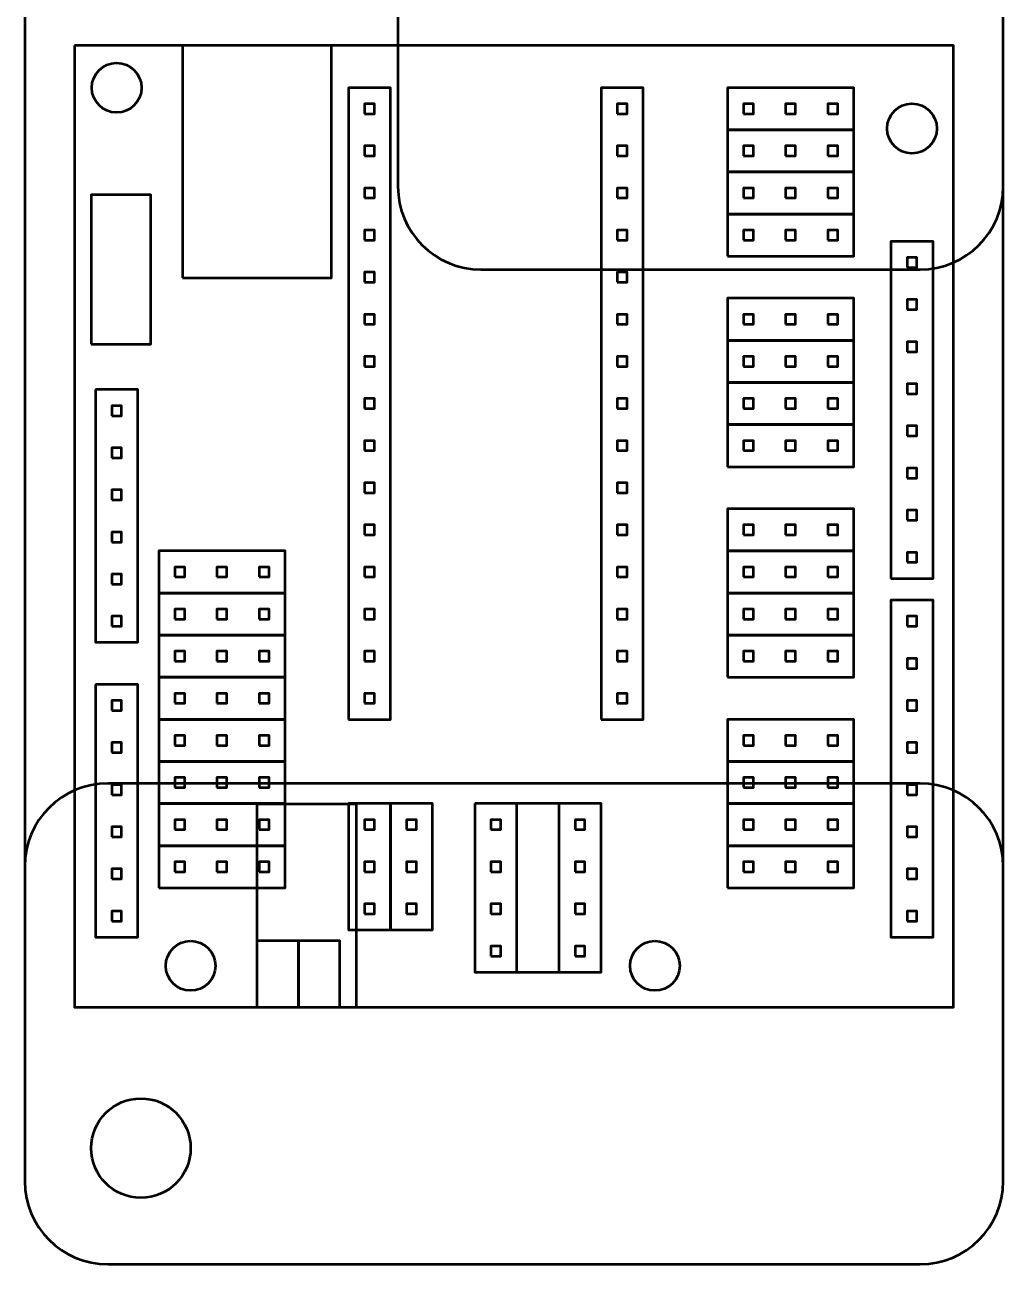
# Model space of a CAD drawing. Header units: centimetres. Extents: x -55 to 43, y -73 to 74.
# Drawn here: x -2.95 to 2.95, y -52.45 to -44.97 of the extents above; entities that cross this region are included whole.
import ezdxf

# ---------------------------------------------------------------- set-up
doc = ezdxf.new("R2010")
doc.units = ezdxf.units.CM
doc.header["$MEASUREMENT"] = 0
doc.layers.add('Layer 1', color=7, linetype='Continuous')

msp = doc.modelspace()

# ---------------------------------------------------------------- linework, layer by layer
at = {"layer": 'Layer 1', "color": 4, "lineweight": 53}
for points in [[(-2, -46.5), (-1.1, -46.5), (-1.1, -45.1), (-2, -45.1), (-2, -46.5)], [(-0.999, -49.16401), (-0.745, -49.16401), (-0.745, -45.35401), (-0.999, -45.35401), (-0.999, -49.16401)], [(0.525, -49.16401), (0.779, -49.16401), (0.779, -45.35401), (0.525, -45.35401), (0.525, -49.16401)], [(-0.902, -45.511), (-0.842, -45.511), (-0.842, -45.451), (-0.902, -45.451), (-0.902, -45.511)], [(0.622, -45.511), (0.682, -45.511), (0.682, -45.451), (0.622, -45.451), (0.622, -45.511)], [(-0.902, -45.765), (-0.842, -45.765), (-0.842, -45.705), (-0.902, -45.705), (-0.902, -45.765)], [(0.622, -45.765), (0.682, -45.765), (0.682, -45.705), (0.622, -45.705), (0.622, -45.765)], [(-0.902, -46.019), (-0.842, -46.019), (-0.842, -45.959), (-0.902, -45.959), (-0.902, -46.019)], [(0.622, -46.019), (0.682, -46.019), (0.682, -45.959), (0.622, -45.959), (0.622, -46.019)], [(-2.55, -46.9), (-2.19, -46.9), (-2.19, -46), (-2.55, -46), (-2.55, -46.9)], [(-0.902, -46.273), (-0.842, -46.273), (-0.842, -46.213), (-0.902, -46.213), (-0.902, -46.273)], [(0.622, -46.273), (0.682, -46.273), (0.682, -46.213), (0.622, -46.213), (0.622, -46.273)], [(2.273, -48.31325), (2.527, -48.31325), (2.527, -46.28125), (2.273, -46.28125), (2.273, -48.31325)], [(2.37, -46.43825), (2.43, -46.43825), (2.43, -46.37825), (2.37, -46.37825), (2.37, -46.43825)], [(-0.902, -46.527), (-0.842, -46.527), (-0.842, -46.467), (-0.902, -46.467), (-0.902, -46.527)], [(0.622, -46.527), (0.682, -46.527), (0.682, -46.467), (0.622, -46.467), (0.622, -46.527)], [(2.37, -46.69225), (2.43, -46.69225), (2.43, -46.63225), (2.37, -46.63225), (2.37, -46.69225)], [(-0.902, -46.781), (-0.842, -46.781), (-0.842, -46.721), (-0.902, -46.721), (-0.902, -46.781)], [(0.622, -46.781), (0.682, -46.781), (0.682, -46.721), (0.622, -46.721), (0.622, -46.781)], [(2.37, -46.94625), (2.43, -46.94625), (2.43, -46.88625), (2.37, -46.88625), (2.37, -46.94625)], [(-0.902, -47.035), (-0.842, -47.035), (-0.842, -46.975), (-0.902, -46.975), (-0.902, -47.035)], [(0.622, -47.035), (0.682, -47.035), (0.682, -46.975), (0.622, -46.975), (0.622, -47.035)], [(2.37, -47.20025), (2.43, -47.20025), (2.43, -47.14025), (2.37, -47.14025), (2.37, -47.20025)], [(-0.902, -47.289), (-0.842, -47.289), (-0.842, -47.229), (-0.902, -47.229), (-0.902, -47.289)], [(0.622, -47.289), (0.682, -47.289), (0.682, -47.229), (0.622, -47.229), (0.622, -47.289)], [(-2.426, -47.332), (-2.366, -47.332), (-2.366, -47.272), (-2.426, -47.272), (-2.426, -47.332)], [(2.37, -47.45425), (2.43, -47.45425), (2.43, -47.39425), (2.37, -47.39425), (2.37, -47.45425)], [(-2.426, -47.586), (-2.366, -47.586), (-2.366, -47.526), (-2.426, -47.526), (-2.426, -47.586)], [(-0.902, -47.543), (-0.842, -47.543), (-0.842, -47.483), (-0.902, -47.483), (-0.902, -47.543)], [(0.622, -47.543), (0.682, -47.543), (0.682, -47.483), (0.622, -47.483), (0.622, -47.543)], [(2.37, -47.70825), (2.43, -47.70825), (2.43, -47.64825), (2.37, -47.64825), (2.37, -47.70825)], [(-0.902, -47.797), (-0.842, -47.797), (-0.842, -47.737), (-0.902, -47.737), (-0.902, -47.797)], [(0.622, -47.797), (0.682, -47.797), (0.682, -47.737), (0.622, -47.737), (0.622, -47.797)], [(-2.426, -47.84), (-2.366, -47.84), (-2.366, -47.78), (-2.426, -47.78), (-2.426, -47.84)], [(2.37, -47.96225), (2.43, -47.96225), (2.43, -47.90225), (2.37, -47.90225), (2.37, -47.96225)], [(-0.902, -48.051), (-0.842, -48.051), (-0.842, -47.991), (-0.902, -47.991), (-0.902, -48.051)], [(0.622, -48.051), (0.682, -48.051), (0.682, -47.991), (0.622, -47.991), (0.622, -48.051)], [(-2.426, -48.094), (-2.366, -48.094), (-2.366, -48.034), (-2.426, -48.034), (-2.426, -48.094)], [(2.37, -48.21625), (2.43, -48.21625), (2.43, -48.15625), (2.37, -48.15625), (2.37, -48.21625)], [(-2.426, -48.348), (-2.366, -48.348), (-2.366, -48.288), (-2.426, -48.288), (-2.426, -48.348)], [(-0.902, -48.305), (-0.842, -48.305), (-0.842, -48.245), (-0.902, -48.245), (-0.902, -48.305)], [(0.622, -48.305), (0.682, -48.305), (0.682, -48.245), (0.622, -48.245), (0.622, -48.305)], [(-0.902, -48.559), (-0.842, -48.559), (-0.842, -48.499), (-0.902, -48.499), (-0.902, -48.559)], [(0.622, -48.559), (0.682, -48.559), (0.682, -48.499), (0.622, -48.499), (0.622, -48.559)], [(2.273, -50.47699), (2.527, -50.47699), (2.527, -48.44499), (2.273, -48.44499), (2.273, -50.47699)], [(-2.426, -48.602), (-2.366, -48.602), (-2.366, -48.542), (-2.426, -48.542), (-2.426, -48.602)], [(2.37, -48.60199), (2.43, -48.60199), (2.43, -48.54199), (2.37, -48.54199), (2.37, -48.60199)], [(-0.902, -48.813), (-0.842, -48.813), (-0.842, -48.753), (-0.902, -48.753), (-0.902, -48.813)], [(0.622, -48.813), (0.682, -48.813), (0.682, -48.753), (0.622, -48.753), (0.622, -48.813)], [(2.37, -48.85599), (2.43, -48.85599), (2.43, -48.79599), (2.37, -48.79599), (2.37, -48.85599)], [(-0.902, -49.067), (-0.842, -49.067), (-0.842, -49.007), (-0.902, -49.007), (-0.902, -49.067)], [(0.622, -49.067), (0.682, -49.067), (0.682, -49.007), (0.622, -49.007), (0.622, -49.067)], [(-2.426, -49.11), (-2.366, -49.11), (-2.366, -49.05), (-2.426, -49.05), (-2.426, -49.11)], [(2.37, -49.10999), (2.43, -49.10999), (2.43, -49.04999), (2.37, -49.04999), (2.37, -49.10999)], [(-2.426, -49.364), (-2.366, -49.364), (-2.366, -49.304), (-2.426, -49.304), (-2.426, -49.364)], [(2.37, -49.36399), (2.43, -49.36399), (2.43, -49.30399), (2.37, -49.30399), (2.37, -49.36399)], [(-2.426, -49.618), (-2.366, -49.618), (-2.366, -49.558), (-2.426, -49.558), (-2.426, -49.618)], [(2.37, -49.61799), (2.43, -49.61799), (2.43, -49.55799), (2.37, -49.55799), (2.37, -49.61799)], [(-0.999, -50.434), (-0.745, -50.434), (-0.745, -49.672), (-0.999, -49.672), (-0.999, -50.434)], [(-0.745, -50.434), (-0.491, -50.434), (-0.491, -49.672), (-0.745, -49.672), (-0.745, -50.434)], [(-0.902, -49.829), (-0.842, -49.829), (-0.842, -49.769), (-0.902, -49.769), (-0.902, -49.829)], [(-0.648, -49.829), (-0.588, -49.829), (-0.588, -49.769), (-0.648, -49.769), (-0.648, -49.829)], [(-0.14, -49.829), (-0.08, -49.829), (-0.08, -49.769), (-0.14, -49.769), (-0.14, -49.829)], [(0.368, -49.829), (0.428, -49.829), (0.428, -49.769), (0.368, -49.769), (0.368, -49.829)], [(-2.426, -49.872), (-2.366, -49.872), (-2.366, -49.812), (-2.426, -49.812), (-2.426, -49.872)], [(2.37, -49.87199), (2.43, -49.87199), (2.43, -49.81199), (2.37, -49.81199), (2.37, -49.87199)], [(-2.426, -50.126), (-2.366, -50.126), (-2.366, -50.066), (-2.426, -50.066), (-2.426, -50.126)], [(-0.902, -50.083), (-0.842, -50.083), (-0.842, -50.023), (-0.902, -50.023), (-0.902, -50.083)], [(-0.648, -50.083), (-0.588, -50.083), (-0.588, -50.023), (-0.648, -50.023), (-0.648, -50.083)], [(-0.14, -50.083), (-0.08, -50.083), (-0.08, -50.023), (-0.14, -50.023), (-0.14, -50.083)], [(0.368, -50.083), (0.428, -50.083), (0.428, -50.023), (0.368, -50.023), (0.368, -50.083)], [(2.37, -50.12599), (2.43, -50.12599), (2.43, -50.06599), (2.37, -50.06599), (2.37, -50.12599)], [(-0.902, -50.337), (-0.842, -50.337), (-0.842, -50.277), (-0.902, -50.277), (-0.902, -50.337)], [(-0.648, -50.337), (-0.588, -50.337), (-0.588, -50.277), (-0.648, -50.277), (-0.648, -50.337)], [(-0.14, -50.337), (-0.08, -50.337), (-0.08, -50.277), (-0.14, -50.277), (-0.14, -50.337)], [(-0.14, -50.337), (-0.08, -50.337), (-0.08, -50.277), (-0.14, -50.277), (-0.14, -50.337)], [(0.368, -50.337), (0.428, -50.337), (0.428, -50.277), (0.368, -50.277), (0.368, -50.337)], [(0.368, -50.337), (0.428, -50.337), (0.428, -50.277), (0.368, -50.277), (0.368, -50.337)], [(-2.426, -50.38), (-2.366, -50.38), (-2.366, -50.32), (-2.426, -50.32), (-2.426, -50.38)], [(2.37, -50.37999), (2.43, -50.37999), (2.43, -50.31999), (2.37, -50.31999), (2.37, -50.37999)], [(-1.55, -50.9), (-1.3, -50.9), (-1.3, -50.5), (-1.55, -50.5), (-1.55, -50.9)], [(-1.3, -50.9), (-1.05, -50.9), (-1.05, -50.5), (-1.3, -50.5), (-1.3, -50.9)], [(-0.14, -50.591), (-0.08, -50.591), (-0.08, -50.531), (-0.14, -50.531), (-0.14, -50.591)], [(0.368, -50.591), (0.428, -50.591), (0.428, -50.531), (0.368, -50.531), (0.368, -50.591)]]:
    msp.add_lwpolyline(points, close=True, dxfattribs=at)
at = {"layer": 'Layer 1', "color": 1, "lineweight": 53}
for points in [[(-2, -46.5), (-1.1, -46.5), (-1.1, -45.1), (-2, -45.1), (-2, -46.5)], [(-0.999, -49.16401), (-0.745, -49.16401), (-0.745, -45.35401), (-0.999, -45.35401), (-0.999, -49.16401)], [(0.525, -49.16401), (0.779, -49.16401), (0.779, -45.35401), (0.525, -45.35401), (0.525, -49.16401)], [(-2.55, -46.9), (-2.19, -46.9), (-2.19, -46), (-2.55, -46), (-2.55, -46.9)], [(2.273, -48.31325), (2.527, -48.31325), (2.527, -46.28125), (2.273, -46.28125), (2.273, -48.31325)]]:
    msp.add_lwpolyline(points, close=True, dxfattribs=at)
at = {"layer": 'Layer 1', "color": 4, "lineweight": 53}
for centre in [(-2.396, -45.354), (2.4, -45.6), (-1.95, -50.65), (0.85, -50.65)]:
    msp.add_ellipse(centre, major_axis=(0, 0.15), ratio=1, dxfattribs=at)
at = {"layer": 'Layer 1', "lineweight": 53}
msp.add_ellipse((-2.24999, -51.75001), major_axis=(0, 0.30001), ratio=1, dxfattribs=at)
msp.add_ellipse((-2.24999, -51.75001), major_axis=(0, 0.30001), ratio=1, dxfattribs=at)
for points in [[(-2.95, -51.95), (-2.95, -51.95), (-2.95, -44.05), (-2.95, -44.05), (-2.95, -44.05), (-2.95, -43.77386), (-2.72614, -43.55), (-2.45, -43.55), (-2.45, -43.55), (-2.45, -43.55), (2.45, -43.55), (2.45, -43.55), (2.45, -43.55), (2.72614, -43.55), (2.95, -43.77386), (2.95, -44.05), (2.95, -44.05), (2.95, -44.05), (2.95, -51.95), (2.95, -51.95), (2.95, -51.95), (2.95, -52.22614), (2.72614, -52.45), (2.45, -52.45), (2.45, -52.45), (2.45, -52.45), (-2.45, -52.45), (-2.45, -52.45), (-2.45, -52.45), (-2.72614, -52.45), (-2.95, -52.22614), (-2.95, -51.95)], [(-0.7, -45.95), (-0.7, -45.95), (-0.7, -44.05), (-0.7, -44.05), (-0.7, -44.05), (-0.7, -43.77386), (-0.47614, -43.55), (-0.2, -43.55), (-0.2, -43.55), (-0.2, -43.55), (2.45, -43.55), (2.45, -43.55), (2.45, -43.55), (2.72614, -43.55), (2.95, -43.77386), (2.95, -44.05), (2.95, -44.05), (2.95, -44.05), (2.95, -45.95), (2.95, -45.95), (2.95, -45.95), (2.95, -46.22614), (2.72614, -46.45), (2.45, -46.45), (2.45, -46.45), (2.45, -46.45), (-0.2, -46.45), (-0.2, -46.45), (-0.2, -46.45), (-0.47614, -46.45), (-0.7, -46.22614), (-0.7, -45.95)], [(-2.95, -51.95), (-2.95, -51.95), (-2.95, -50.05), (-2.95, -50.05), (-2.95, -50.05), (-2.95, -49.77386), (-2.72614, -49.55), (-2.45, -49.55), (-2.45, -49.55), (-2.45, -49.55), (2.45, -49.55), (2.45, -49.55), (2.45, -49.55), (2.72614, -49.55), (2.95, -49.77386), (2.95, -50.05), (2.95, -50.05), (2.95, -50.05), (2.95, -51.95), (2.95, -51.95), (2.95, -51.95), (2.95, -52.22614), (2.72614, -52.45), (2.45, -52.45), (2.45, -52.45), (2.45, -52.45), (-2.45, -52.45), (-2.45, -52.45), (-2.45, -52.45), (-2.72614, -52.45), (-2.95, -52.22614), (-2.95, -51.95)]]:
    msp.add_open_spline(points, degree=3, knots=[0, 0, 0, 0, 0.1111111, 0.1111111, 0.1111111, 0.1111111, 0.2222222, 0.2222222, 0.2222222, 0.2222222, 0.3333333, 0.3333333, 0.3333333, 0.3333333, 0.4444444, 0.4444444, 0.4444444, 0.4444444, 0.5555556, 0.5555556, 0.5555556, 0.5555556, 0.6666667, 0.6666667, 0.6666667, 0.6666667, 0.7777778, 0.7777778, 0.7777778, 0.7777778, 1, 1, 1, 1], dxfattribs=at)
at = {"layer": 'Layer 1', "color": 4, "lineweight": 53}
for points in [[(-2.65, -45.1), (-2.65, -45.1), (2.65, -45.1), (2.65, -45.1), (2.65, -45.1), (2.65, -45.1), (2.65, -50.9), (2.65, -50.9), (2.65, -50.9), (2.65, -50.9), (-2.65, -50.9), (-2.65, -50.9), (-2.65, -50.9), (-2.65, -50.9), (-2.65, -45.1), (-2.65, -45.1)], [(1.287, -45.608), (1.287, -45.608), (1.287, -45.354), (1.287, -45.354), (1.287, -45.354), (1.287, -45.354), (2.049, -45.354), (2.049, -45.354), (2.049, -45.354), (2.049, -45.354), (2.049, -45.608), (2.049, -45.608), (2.049, -45.608), (2.049, -45.608), (1.287, -45.608), (1.287, -45.608)], [(1.384, -45.511), (1.384, -45.511), (1.384, -45.451), (1.384, -45.451), (1.384, -45.451), (1.384, -45.451), (1.444, -45.451), (1.444, -45.451), (1.444, -45.451), (1.444, -45.451), (1.444, -45.511), (1.444, -45.511), (1.444, -45.511), (1.444, -45.511), (1.384, -45.511), (1.384, -45.511)], [(1.638, -45.511), (1.638, -45.511), (1.638, -45.451), (1.638, -45.451), (1.638, -45.451), (1.638, -45.451), (1.698, -45.451), (1.698, -45.451), (1.698, -45.451), (1.698, -45.451), (1.698, -45.511), (1.698, -45.511), (1.698, -45.511), (1.698, -45.511), (1.638, -45.511), (1.638, -45.511)], [(1.892, -45.511), (1.892, -45.511), (1.892, -45.451), (1.892, -45.451), (1.892, -45.451), (1.892, -45.451), (1.952, -45.451), (1.952, -45.451), (1.952, -45.451), (1.952, -45.451), (1.952, -45.511), (1.952, -45.511), (1.952, -45.511), (1.952, -45.511), (1.892, -45.511), (1.892, -45.511)], [(1.287, -45.862), (1.287, -45.862), (1.287, -45.608), (1.287, -45.608), (1.287, -45.608), (1.287, -45.608), (2.049, -45.608), (2.049, -45.608), (2.049, -45.608), (2.049, -45.608), (2.049, -45.862), (2.049, -45.862), (2.049, -45.862), (2.049, -45.862), (1.287, -45.862), (1.287, -45.862)], [(1.384, -45.765), (1.384, -45.765), (1.384, -45.705), (1.384, -45.705), (1.384, -45.705), (1.384, -45.705), (1.444, -45.705), (1.444, -45.705), (1.444, -45.705), (1.444, -45.705), (1.444, -45.765), (1.444, -45.765), (1.444, -45.765), (1.444, -45.765), (1.384, -45.765), (1.384, -45.765)], [(1.638, -45.765), (1.638, -45.765), (1.638, -45.705), (1.638, -45.705), (1.638, -45.705), (1.638, -45.705), (1.698, -45.705), (1.698, -45.705), (1.698, -45.705), (1.698, -45.705), (1.698, -45.765), (1.698, -45.765), (1.698, -45.765), (1.698, -45.765), (1.638, -45.765), (1.638, -45.765)], [(1.892, -45.765), (1.892, -45.765), (1.892, -45.705), (1.892, -45.705), (1.892, -45.705), (1.892, -45.705), (1.952, -45.705), (1.952, -45.705), (1.952, -45.705), (1.952, -45.705), (1.952, -45.765), (1.952, -45.765), (1.952, -45.765), (1.952, -45.765), (1.892, -45.765), (1.892, -45.765)], [(1.287, -46.116), (1.287, -46.116), (1.287, -45.862), (1.287, -45.862), (1.287, -45.862), (1.287, -45.862), (2.049, -45.862), (2.049, -45.862), (2.049, -45.862), (2.049, -45.862), (2.049, -46.116), (2.049, -46.116), (2.049, -46.116), (2.049, -46.116), (1.287, -46.116), (1.287, -46.116)], [(1.384, -46.019), (1.384, -46.019), (1.384, -45.959), (1.384, -45.959), (1.384, -45.959), (1.384, -45.959), (1.444, -45.959), (1.444, -45.959), (1.444, -45.959), (1.444, -45.959), (1.444, -46.019), (1.444, -46.019), (1.444, -46.019), (1.444, -46.019), (1.384, -46.019), (1.384, -46.019)], [(1.638, -46.019), (1.638, -46.019), (1.638, -45.959), (1.638, -45.959), (1.638, -45.959), (1.638, -45.959), (1.698, -45.959), (1.698, -45.959), (1.698, -45.959), (1.698, -45.959), (1.698, -46.019), (1.698, -46.019), (1.698, -46.019), (1.698, -46.019), (1.638, -46.019), (1.638, -46.019)], [(1.892, -46.019), (1.892, -46.019), (1.892, -45.959), (1.892, -45.959), (1.892, -45.959), (1.892, -45.959), (1.952, -45.959), (1.952, -45.959), (1.952, -45.959), (1.952, -45.959), (1.952, -46.019), (1.952, -46.019), (1.952, -46.019), (1.952, -46.019), (1.892, -46.019), (1.892, -46.019)], [(1.287, -46.37), (1.287, -46.37), (1.287, -46.116), (1.287, -46.116), (1.287, -46.116), (1.287, -46.116), (2.049, -46.116), (2.049, -46.116), (2.049, -46.116), (2.049, -46.116), (2.049, -46.37), (2.049, -46.37), (2.049, -46.37), (2.049, -46.37), (1.287, -46.37), (1.287, -46.37)], [(1.384, -46.273), (1.384, -46.273), (1.384, -46.213), (1.384, -46.213), (1.384, -46.213), (1.384, -46.213), (1.444, -46.213), (1.444, -46.213), (1.444, -46.213), (1.444, -46.213), (1.444, -46.273), (1.444, -46.273), (1.444, -46.273), (1.444, -46.273), (1.384, -46.273), (1.384, -46.273)], [(1.638, -46.273), (1.638, -46.273), (1.638, -46.213), (1.638, -46.213), (1.638, -46.213), (1.638, -46.213), (1.698, -46.213), (1.698, -46.213), (1.698, -46.213), (1.698, -46.213), (1.698, -46.273), (1.698, -46.273), (1.698, -46.273), (1.698, -46.273), (1.638, -46.273), (1.638, -46.273)], [(1.892, -46.273), (1.892, -46.273), (1.892, -46.213), (1.892, -46.213), (1.892, -46.213), (1.892, -46.213), (1.952, -46.213), (1.952, -46.213), (1.952, -46.213), (1.952, -46.213), (1.952, -46.273), (1.952, -46.273), (1.952, -46.273), (1.952, -46.273), (1.892, -46.273), (1.892, -46.273)], [(1.287, -46.878), (1.287, -46.878), (1.287, -46.624), (1.287, -46.624), (1.287, -46.624), (1.287, -46.624), (2.049, -46.624), (2.049, -46.624), (2.049, -46.624), (2.049, -46.624), (2.049, -46.878), (2.049, -46.878), (2.049, -46.878), (2.049, -46.878), (1.287, -46.878), (1.287, -46.878)], [(1.384, -46.781), (1.384, -46.781), (1.384, -46.721), (1.384, -46.721), (1.384, -46.721), (1.384, -46.721), (1.444, -46.721), (1.444, -46.721), (1.444, -46.721), (1.444, -46.721), (1.444, -46.781), (1.444, -46.781), (1.444, -46.781), (1.444, -46.781), (1.384, -46.781), (1.384, -46.781)], [(1.638, -46.781), (1.638, -46.781), (1.638, -46.721), (1.638, -46.721), (1.638, -46.721), (1.638, -46.721), (1.698, -46.721), (1.698, -46.721), (1.698, -46.721), (1.698, -46.721), (1.698, -46.781), (1.698, -46.781), (1.698, -46.781), (1.698, -46.781), (1.638, -46.781), (1.638, -46.781)], [(1.892, -46.781), (1.892, -46.781), (1.892, -46.721), (1.892, -46.721), (1.892, -46.721), (1.892, -46.721), (1.952, -46.721), (1.952, -46.721), (1.952, -46.721), (1.952, -46.721), (1.952, -46.781), (1.952, -46.781), (1.952, -46.781), (1.952, -46.781), (1.892, -46.781), (1.892, -46.781)], [(1.287, -47.132), (1.287, -47.132), (1.287, -46.878), (1.287, -46.878), (1.287, -46.878), (1.287, -46.878), (2.049, -46.878), (2.049, -46.878), (2.049, -46.878), (2.049, -46.878), (2.049, -47.132), (2.049, -47.132), (2.049, -47.132), (2.049, -47.132), (1.287, -47.132), (1.287, -47.132)], [(1.384, -47.035), (1.384, -47.035), (1.384, -46.975), (1.384, -46.975), (1.384, -46.975), (1.384, -46.975), (1.444, -46.975), (1.444, -46.975), (1.444, -46.975), (1.444, -46.975), (1.444, -47.035), (1.444, -47.035), (1.444, -47.035), (1.444, -47.035), (1.384, -47.035), (1.384, -47.035)], [(1.638, -47.035), (1.638, -47.035), (1.638, -46.975), (1.638, -46.975), (1.638, -46.975), (1.638, -46.975), (1.698, -46.975), (1.698, -46.975), (1.698, -46.975), (1.698, -46.975), (1.698, -47.035), (1.698, -47.035), (1.698, -47.035), (1.698, -47.035), (1.638, -47.035), (1.638, -47.035)], [(1.892, -47.035), (1.892, -47.035), (1.892, -46.975), (1.892, -46.975), (1.892, -46.975), (1.892, -46.975), (1.952, -46.975), (1.952, -46.975), (1.952, -46.975), (1.952, -46.975), (1.952, -47.035), (1.952, -47.035), (1.952, -47.035), (1.952, -47.035), (1.892, -47.035), (1.892, -47.035)], [(1.287, -47.386), (1.287, -47.386), (1.287, -47.132), (1.287, -47.132), (1.287, -47.132), (1.287, -47.132), (2.049, -47.132), (2.049, -47.132), (2.049, -47.132), (2.049, -47.132), (2.049, -47.386), (2.049, -47.386), (2.049, -47.386), (2.049, -47.386), (1.287, -47.386), (1.287, -47.386)], [(-2.523, -47.175), (-2.523, -47.175), (-2.269, -47.175), (-2.269, -47.175), (-2.269, -47.175), (-2.269, -47.175), (-2.269, -48.699), (-2.269, -48.699), (-2.269, -48.699), (-2.269, -48.699), (-2.523, -48.699), (-2.523, -48.699), (-2.523, -48.699), (-2.523, -48.699), (-2.523, -47.175), (-2.523, -47.175)], [(1.384, -47.289), (1.384, -47.289), (1.384, -47.229), (1.384, -47.229), (1.384, -47.229), (1.384, -47.229), (1.444, -47.229), (1.444, -47.229), (1.444, -47.229), (1.444, -47.229), (1.444, -47.289), (1.444, -47.289), (1.444, -47.289), (1.444, -47.289), (1.384, -47.289), (1.384, -47.289)], [(1.638, -47.289), (1.638, -47.289), (1.638, -47.229), (1.638, -47.229), (1.638, -47.229), (1.638, -47.229), (1.698, -47.229), (1.698, -47.229), (1.698, -47.229), (1.698, -47.229), (1.698, -47.289), (1.698, -47.289), (1.698, -47.289), (1.698, -47.289), (1.638, -47.289), (1.638, -47.289)], [(1.892, -47.289), (1.892, -47.289), (1.892, -47.229), (1.892, -47.229), (1.892, -47.229), (1.892, -47.229), (1.952, -47.229), (1.952, -47.229), (1.952, -47.229), (1.952, -47.229), (1.952, -47.289), (1.952, -47.289), (1.952, -47.289), (1.952, -47.289), (1.892, -47.289), (1.892, -47.289)], [(1.287, -47.64), (1.287, -47.64), (1.287, -47.386), (1.287, -47.386), (1.287, -47.386), (1.287, -47.386), (2.049, -47.386), (2.049, -47.386), (2.049, -47.386), (2.049, -47.386), (2.049, -47.64), (2.049, -47.64), (2.049, -47.64), (2.049, -47.64), (1.287, -47.64), (1.287, -47.64)], [(1.384, -47.543), (1.384, -47.543), (1.384, -47.483), (1.384, -47.483), (1.384, -47.483), (1.384, -47.483), (1.444, -47.483), (1.444, -47.483), (1.444, -47.483), (1.444, -47.483), (1.444, -47.543), (1.444, -47.543), (1.444, -47.543), (1.444, -47.543), (1.384, -47.543), (1.384, -47.543)], [(1.638, -47.543), (1.638, -47.543), (1.638, -47.483), (1.638, -47.483), (1.638, -47.483), (1.638, -47.483), (1.698, -47.483), (1.698, -47.483), (1.698, -47.483), (1.698, -47.483), (1.698, -47.543), (1.698, -47.543), (1.698, -47.543), (1.698, -47.543), (1.638, -47.543), (1.638, -47.543)], [(1.892, -47.543), (1.892, -47.543), (1.892, -47.483), (1.892, -47.483), (1.892, -47.483), (1.892, -47.483), (1.952, -47.483), (1.952, -47.483), (1.952, -47.483), (1.952, -47.483), (1.952, -47.543), (1.952, -47.543), (1.952, -47.543), (1.952, -47.543), (1.892, -47.543), (1.892, -47.543)], [(1.287, -48.148), (1.287, -48.148), (1.287, -47.894), (1.287, -47.894), (1.287, -47.894), (1.287, -47.894), (2.049, -47.894), (2.049, -47.894), (2.049, -47.894), (2.049, -47.894), (2.049, -48.148), (2.049, -48.148), (2.049, -48.148), (2.049, -48.148), (1.287, -48.148), (1.287, -48.148)], [(1.384, -48.051), (1.384, -48.051), (1.384, -47.991), (1.384, -47.991), (1.384, -47.991), (1.384, -47.991), (1.444, -47.991), (1.444, -47.991), (1.444, -47.991), (1.444, -47.991), (1.444, -48.051), (1.444, -48.051), (1.444, -48.051), (1.444, -48.051), (1.384, -48.051), (1.384, -48.051)], [(1.638, -48.051), (1.638, -48.051), (1.638, -47.991), (1.638, -47.991), (1.638, -47.991), (1.638, -47.991), (1.698, -47.991), (1.698, -47.991), (1.698, -47.991), (1.698, -47.991), (1.698, -48.051), (1.698, -48.051), (1.698, -48.051), (1.698, -48.051), (1.638, -48.051), (1.638, -48.051)], [(1.892, -48.051), (1.892, -48.051), (1.892, -47.991), (1.892, -47.991), (1.892, -47.991), (1.892, -47.991), (1.952, -47.991), (1.952, -47.991), (1.952, -47.991), (1.952, -47.991), (1.952, -48.051), (1.952, -48.051), (1.952, -48.051), (1.952, -48.051), (1.892, -48.051), (1.892, -48.051)], [(-2.142, -48.402), (-2.142, -48.402), (-2.142, -48.148), (-2.142, -48.148), (-2.142, -48.148), (-2.142, -48.148), (-1.38, -48.148), (-1.38, -48.148), (-1.38, -48.148), (-1.38, -48.148), (-1.38, -48.402), (-1.38, -48.402), (-1.38, -48.402), (-1.38, -48.402), (-2.142, -48.402), (-2.142, -48.402)], [(1.287, -48.402), (1.287, -48.402), (1.287, -48.148), (1.287, -48.148), (1.287, -48.148), (1.287, -48.148), (2.049, -48.148), (2.049, -48.148), (2.049, -48.148), (2.049, -48.148), (2.049, -48.402), (2.049, -48.402), (2.049, -48.402), (2.049, -48.402), (1.287, -48.402), (1.287, -48.402)], [(-2.045, -48.305), (-2.045, -48.305), (-2.045, -48.245), (-2.045, -48.245), (-2.045, -48.245), (-2.045, -48.245), (-1.985, -48.245), (-1.985, -48.245), (-1.985, -48.245), (-1.985, -48.245), (-1.985, -48.305), (-1.985, -48.305), (-1.985, -48.305), (-1.985, -48.305), (-2.045, -48.305), (-2.045, -48.305)], [(-1.791, -48.305), (-1.791, -48.305), (-1.791, -48.245), (-1.791, -48.245), (-1.791, -48.245), (-1.791, -48.245), (-1.731, -48.245), (-1.731, -48.245), (-1.731, -48.245), (-1.731, -48.245), (-1.731, -48.305), (-1.731, -48.305), (-1.731, -48.305), (-1.731, -48.305), (-1.791, -48.305), (-1.791, -48.305)], [(-1.537, -48.305), (-1.537, -48.305), (-1.537, -48.245), (-1.537, -48.245), (-1.537, -48.245), (-1.537, -48.245), (-1.477, -48.245), (-1.477, -48.245), (-1.477, -48.245), (-1.477, -48.245), (-1.477, -48.305), (-1.477, -48.305), (-1.477, -48.305), (-1.477, -48.305), (-1.537, -48.305), (-1.537, -48.305)], [(1.384, -48.305), (1.384, -48.305), (1.384, -48.245), (1.384, -48.245), (1.384, -48.245), (1.384, -48.245), (1.444, -48.245), (1.444, -48.245), (1.444, -48.245), (1.444, -48.245), (1.444, -48.305), (1.444, -48.305), (1.444, -48.305), (1.444, -48.305), (1.384, -48.305), (1.384, -48.305)], [(1.638, -48.305), (1.638, -48.305), (1.638, -48.245), (1.638, -48.245), (1.638, -48.245), (1.638, -48.245), (1.698, -48.245), (1.698, -48.245), (1.698, -48.245), (1.698, -48.245), (1.698, -48.305), (1.698, -48.305), (1.698, -48.305), (1.698, -48.305), (1.638, -48.305), (1.638, -48.305)], [(1.892, -48.305), (1.892, -48.305), (1.892, -48.245), (1.892, -48.245), (1.892, -48.245), (1.892, -48.245), (1.952, -48.245), (1.952, -48.245), (1.952, -48.245), (1.952, -48.245), (1.952, -48.305), (1.952, -48.305), (1.952, -48.305), (1.952, -48.305), (1.892, -48.305), (1.892, -48.305)], [(-2.142, -48.656), (-2.142, -48.656), (-2.142, -48.402), (-2.142, -48.402), (-2.142, -48.402), (-2.142, -48.402), (-1.38, -48.402), (-1.38, -48.402), (-1.38, -48.402), (-1.38, -48.402), (-1.38, -48.656), (-1.38, -48.656), (-1.38, -48.656), (-1.38, -48.656), (-2.142, -48.656), (-2.142, -48.656)], [(1.287, -48.656), (1.287, -48.656), (1.287, -48.402), (1.287, -48.402), (1.287, -48.402), (1.287, -48.402), (2.049, -48.402), (2.049, -48.402), (2.049, -48.402), (2.049, -48.402), (2.049, -48.656), (2.049, -48.656), (2.049, -48.656), (2.049, -48.656), (1.287, -48.656), (1.287, -48.656)], [(-2.045, -48.559), (-2.045, -48.559), (-2.045, -48.499), (-2.045, -48.499), (-2.045, -48.499), (-2.045, -48.499), (-1.985, -48.499), (-1.985, -48.499), (-1.985, -48.499), (-1.985, -48.499), (-1.985, -48.559), (-1.985, -48.559), (-1.985, -48.559), (-1.985, -48.559), (-2.045, -48.559), (-2.045, -48.559)], [(-1.791, -48.559), (-1.791, -48.559), (-1.791, -48.499), (-1.791, -48.499), (-1.791, -48.499), (-1.791, -48.499), (-1.731, -48.499), (-1.731, -48.499), (-1.731, -48.499), (-1.731, -48.499), (-1.731, -48.559), (-1.731, -48.559), (-1.731, -48.559), (-1.731, -48.559), (-1.791, -48.559), (-1.791, -48.559)], [(-1.537, -48.559), (-1.537, -48.559), (-1.537, -48.499), (-1.537, -48.499), (-1.537, -48.499), (-1.537, -48.499), (-1.477, -48.499), (-1.477, -48.499), (-1.477, -48.499), (-1.477, -48.499), (-1.477, -48.559), (-1.477, -48.559), (-1.477, -48.559), (-1.477, -48.559), (-1.537, -48.559), (-1.537, -48.559)], [(1.384, -48.559), (1.384, -48.559), (1.384, -48.499), (1.384, -48.499), (1.384, -48.499), (1.384, -48.499), (1.444, -48.499), (1.444, -48.499), (1.444, -48.499), (1.444, -48.499), (1.444, -48.559), (1.444, -48.559), (1.444, -48.559), (1.444, -48.559), (1.384, -48.559), (1.384, -48.559)], [(1.638, -48.559), (1.638, -48.559), (1.638, -48.499), (1.638, -48.499), (1.638, -48.499), (1.638, -48.499), (1.698, -48.499), (1.698, -48.499), (1.698, -48.499), (1.698, -48.499), (1.698, -48.559), (1.698, -48.559), (1.698, -48.559), (1.698, -48.559), (1.638, -48.559), (1.638, -48.559)], [(1.892, -48.559), (1.892, -48.559), (1.892, -48.499), (1.892, -48.499), (1.892, -48.499), (1.892, -48.499), (1.952, -48.499), (1.952, -48.499), (1.952, -48.499), (1.952, -48.499), (1.952, -48.559), (1.952, -48.559), (1.952, -48.559), (1.952, -48.559), (1.892, -48.559), (1.892, -48.559)], [(-2.142, -48.91), (-2.142, -48.91), (-2.142, -48.656), (-2.142, -48.656), (-2.142, -48.656), (-2.142, -48.656), (-1.38, -48.656), (-1.38, -48.656), (-1.38, -48.656), (-1.38, -48.656), (-1.38, -48.91), (-1.38, -48.91), (-1.38, -48.91), (-1.38, -48.91), (-2.142, -48.91), (-2.142, -48.91)], [(1.287, -48.91), (1.287, -48.91), (1.287, -48.656), (1.287, -48.656), (1.287, -48.656), (1.287, -48.656), (2.049, -48.656), (2.049, -48.656), (2.049, -48.656), (2.049, -48.656), (2.049, -48.91), (2.049, -48.91), (2.049, -48.91), (2.049, -48.91), (1.287, -48.91), (1.287, -48.91)], [(-2.045, -48.813), (-2.045, -48.813), (-2.045, -48.753), (-2.045, -48.753), (-2.045, -48.753), (-2.045, -48.753), (-1.985, -48.753), (-1.985, -48.753), (-1.985, -48.753), (-1.985, -48.753), (-1.985, -48.813), (-1.985, -48.813), (-1.985, -48.813), (-1.985, -48.813), (-2.045, -48.813), (-2.045, -48.813)], [(-1.791, -48.813), (-1.791, -48.813), (-1.791, -48.753), (-1.791, -48.753), (-1.791, -48.753), (-1.791, -48.753), (-1.731, -48.753), (-1.731, -48.753), (-1.731, -48.753), (-1.731, -48.753), (-1.731, -48.813), (-1.731, -48.813), (-1.731, -48.813), (-1.731, -48.813), (-1.791, -48.813), (-1.791, -48.813)], [(-1.537, -48.813), (-1.537, -48.813), (-1.537, -48.753), (-1.537, -48.753), (-1.537, -48.753), (-1.537, -48.753), (-1.477, -48.753), (-1.477, -48.753), (-1.477, -48.753), (-1.477, -48.753), (-1.477, -48.813), (-1.477, -48.813), (-1.477, -48.813), (-1.477, -48.813), (-1.537, -48.813), (-1.537, -48.813)], [(1.384, -48.813), (1.384, -48.813), (1.384, -48.753), (1.384, -48.753), (1.384, -48.753), (1.384, -48.753), (1.444, -48.753), (1.444, -48.753), (1.444, -48.753), (1.444, -48.753), (1.444, -48.813), (1.444, -48.813), (1.444, -48.813), (1.444, -48.813), (1.384, -48.813), (1.384, -48.813)], [(1.638, -48.813), (1.638, -48.813), (1.638, -48.753), (1.638, -48.753), (1.638, -48.753), (1.638, -48.753), (1.698, -48.753), (1.698, -48.753), (1.698, -48.753), (1.698, -48.753), (1.698, -48.813), (1.698, -48.813), (1.698, -48.813), (1.698, -48.813), (1.638, -48.813), (1.638, -48.813)], [(1.892, -48.813), (1.892, -48.813), (1.892, -48.753), (1.892, -48.753), (1.892, -48.753), (1.892, -48.753), (1.952, -48.753), (1.952, -48.753), (1.952, -48.753), (1.952, -48.753), (1.952, -48.813), (1.952, -48.813), (1.952, -48.813), (1.952, -48.813), (1.892, -48.813), (1.892, -48.813)], [(-2.523, -48.953), (-2.523, -48.953), (-2.269, -48.953), (-2.269, -48.953), (-2.269, -48.953), (-2.269, -48.953), (-2.269, -50.477), (-2.269, -50.477), (-2.269, -50.477), (-2.269, -50.477), (-2.523, -50.477), (-2.523, -50.477), (-2.523, -50.477), (-2.523, -50.477), (-2.523, -48.953), (-2.523, -48.953)], [(-2.142, -49.164), (-2.142, -49.164), (-2.142, -48.91), (-2.142, -48.91), (-2.142, -48.91), (-2.142, -48.91), (-1.38, -48.91), (-1.38, -48.91), (-1.38, -48.91), (-1.38, -48.91), (-1.38, -49.164), (-1.38, -49.164), (-1.38, -49.164), (-1.38, -49.164), (-2.142, -49.164), (-2.142, -49.164)], [(-2.045, -49.067), (-2.045, -49.067), (-2.045, -49.007), (-2.045, -49.007), (-2.045, -49.007), (-2.045, -49.007), (-1.985, -49.007), (-1.985, -49.007), (-1.985, -49.007), (-1.985, -49.007), (-1.985, -49.067), (-1.985, -49.067), (-1.985, -49.067), (-1.985, -49.067), (-2.045, -49.067), (-2.045, -49.067)], [(-1.791, -49.067), (-1.791, -49.067), (-1.791, -49.007), (-1.791, -49.007), (-1.791, -49.007), (-1.791, -49.007), (-1.731, -49.007), (-1.731, -49.007), (-1.731, -49.007), (-1.731, -49.007), (-1.731, -49.067), (-1.731, -49.067), (-1.731, -49.067), (-1.731, -49.067), (-1.791, -49.067), (-1.791, -49.067)], [(-1.537, -49.067), (-1.537, -49.067), (-1.537, -49.007), (-1.537, -49.007), (-1.537, -49.007), (-1.537, -49.007), (-1.477, -49.007), (-1.477, -49.007), (-1.477, -49.007), (-1.477, -49.007), (-1.477, -49.067), (-1.477, -49.067), (-1.477, -49.067), (-1.477, -49.067), (-1.537, -49.067), (-1.537, -49.067)], [(-2.142, -49.418), (-2.142, -49.418), (-2.142, -49.164), (-2.142, -49.164), (-2.142, -49.164), (-2.142, -49.164), (-1.38, -49.164), (-1.38, -49.164), (-1.38, -49.164), (-1.38, -49.164), (-1.38, -49.418), (-1.38, -49.418), (-1.38, -49.418), (-1.38, -49.418), (-2.142, -49.418), (-2.142, -49.418)], [(1.287, -49.418), (1.287, -49.418), (1.287, -49.164), (1.287, -49.164), (1.287, -49.164), (1.287, -49.164), (2.049, -49.164), (2.049, -49.164), (2.049, -49.164), (2.049, -49.164), (2.049, -49.418), (2.049, -49.418), (2.049, -49.418), (2.049, -49.418), (1.287, -49.418), (1.287, -49.418)], [(-2.045, -49.321), (-2.045, -49.321), (-2.045, -49.261), (-2.045, -49.261), (-2.045, -49.261), (-2.045, -49.261), (-1.985, -49.261), (-1.985, -49.261), (-1.985, -49.261), (-1.985, -49.261), (-1.985, -49.321), (-1.985, -49.321), (-1.985, -49.321), (-1.985, -49.321), (-2.045, -49.321), (-2.045, -49.321)], [(-1.791, -49.321), (-1.791, -49.321), (-1.791, -49.261), (-1.791, -49.261), (-1.791, -49.261), (-1.791, -49.261), (-1.731, -49.261), (-1.731, -49.261), (-1.731, -49.261), (-1.731, -49.261), (-1.731, -49.321), (-1.731, -49.321), (-1.731, -49.321), (-1.731, -49.321), (-1.791, -49.321), (-1.791, -49.321)], [(-1.537, -49.321), (-1.537, -49.321), (-1.537, -49.261), (-1.537, -49.261), (-1.537, -49.261), (-1.537, -49.261), (-1.477, -49.261), (-1.477, -49.261), (-1.477, -49.261), (-1.477, -49.261), (-1.477, -49.321), (-1.477, -49.321), (-1.477, -49.321), (-1.477, -49.321), (-1.537, -49.321), (-1.537, -49.321)], [(1.384, -49.321), (1.384, -49.321), (1.384, -49.261), (1.384, -49.261), (1.384, -49.261), (1.384, -49.261), (1.444, -49.261), (1.444, -49.261), (1.444, -49.261), (1.444, -49.261), (1.444, -49.321), (1.444, -49.321), (1.444, -49.321), (1.444, -49.321), (1.384, -49.321), (1.384, -49.321)], [(1.638, -49.321), (1.638, -49.321), (1.638, -49.261), (1.638, -49.261), (1.638, -49.261), (1.638, -49.261), (1.698, -49.261), (1.698, -49.261), (1.698, -49.261), (1.698, -49.261), (1.698, -49.321), (1.698, -49.321), (1.698, -49.321), (1.698, -49.321), (1.638, -49.321), (1.638, -49.321)], [(1.892, -49.321), (1.892, -49.321), (1.892, -49.261), (1.892, -49.261), (1.892, -49.261), (1.892, -49.261), (1.952, -49.261), (1.952, -49.261), (1.952, -49.261), (1.952, -49.261), (1.952, -49.321), (1.952, -49.321), (1.952, -49.321), (1.952, -49.321), (1.892, -49.321), (1.892, -49.321)], [(-2.142, -49.672), (-2.142, -49.672), (-2.142, -49.418), (-2.142, -49.418), (-2.142, -49.418), (-2.142, -49.418), (-1.38, -49.418), (-1.38, -49.418), (-1.38, -49.418), (-1.38, -49.418), (-1.38, -49.672), (-1.38, -49.672), (-1.38, -49.672), (-1.38, -49.672), (-2.142, -49.672), (-2.142, -49.672)], [(1.287, -49.672), (1.287, -49.672), (1.287, -49.418), (1.287, -49.418), (1.287, -49.418), (1.287, -49.418), (2.049, -49.418), (2.049, -49.418), (2.049, -49.418), (2.049, -49.418), (2.049, -49.672), (2.049, -49.672), (2.049, -49.672), (2.049, -49.672), (1.287, -49.672), (1.287, -49.672)], [(-2.045, -49.575), (-2.045, -49.575), (-2.045, -49.515), (-2.045, -49.515), (-2.045, -49.515), (-2.045, -49.515), (-1.985, -49.515), (-1.985, -49.515), (-1.985, -49.515), (-1.985, -49.515), (-1.985, -49.575), (-1.985, -49.575), (-1.985, -49.575), (-1.985, -49.575), (-2.045, -49.575), (-2.045, -49.575)], [(-1.791, -49.575), (-1.791, -49.575), (-1.791, -49.515), (-1.791, -49.515), (-1.791, -49.515), (-1.791, -49.515), (-1.731, -49.515), (-1.731, -49.515), (-1.731, -49.515), (-1.731, -49.515), (-1.731, -49.575), (-1.731, -49.575), (-1.731, -49.575), (-1.731, -49.575), (-1.791, -49.575), (-1.791, -49.575)], [(-1.537, -49.575), (-1.537, -49.575), (-1.537, -49.515), (-1.537, -49.515), (-1.537, -49.515), (-1.537, -49.515), (-1.477, -49.515), (-1.477, -49.515), (-1.477, -49.515), (-1.477, -49.515), (-1.477, -49.575), (-1.477, -49.575), (-1.477, -49.575), (-1.477, -49.575), (-1.537, -49.575), (-1.537, -49.575)], [(1.384, -49.575), (1.384, -49.575), (1.384, -49.515), (1.384, -49.515), (1.384, -49.515), (1.384, -49.515), (1.444, -49.515), (1.444, -49.515), (1.444, -49.515), (1.444, -49.515), (1.444, -49.575), (1.444, -49.575), (1.444, -49.575), (1.444, -49.575), (1.384, -49.575), (1.384, -49.575)], [(1.638, -49.575), (1.638, -49.575), (1.638, -49.515), (1.638, -49.515), (1.638, -49.515), (1.638, -49.515), (1.698, -49.515), (1.698, -49.515), (1.698, -49.515), (1.698, -49.515), (1.698, -49.575), (1.698, -49.575), (1.698, -49.575), (1.698, -49.575), (1.638, -49.575), (1.638, -49.575)], [(1.892, -49.575), (1.892, -49.575), (1.892, -49.515), (1.892, -49.515), (1.892, -49.515), (1.892, -49.515), (1.952, -49.515), (1.952, -49.515), (1.952, -49.515), (1.952, -49.515), (1.952, -49.575), (1.952, -49.575), (1.952, -49.575), (1.952, -49.575), (1.892, -49.575), (1.892, -49.575)], [(-2.142, -49.926), (-2.142, -49.926), (-2.142, -49.672), (-2.142, -49.672), (-2.142, -49.672), (-2.142, -49.672), (-1.38, -49.672), (-1.38, -49.672), (-1.38, -49.672), (-1.38, -49.672), (-1.38, -49.926), (-1.38, -49.926), (-1.38, -49.926), (-1.38, -49.926), (-2.142, -49.926), (-2.142, -49.926)], [(-0.237, -49.672), (-0.237, -49.672), (0.017, -49.672), (0.017, -49.672), (0.017, -49.672), (0.017, -49.672), (0.017, -50.688), (0.017, -50.688), (0.017, -50.688), (0.017, -50.688), (-0.237, -50.688), (-0.237, -50.688), (-0.237, -50.688), (-0.237, -50.688), (-0.237, -49.672), (-0.237, -49.672)], [(0.271, -49.672), (0.271, -49.672), (0.525, -49.672), (0.525, -49.672), (0.525, -49.672), (0.525, -49.672), (0.525, -50.688), (0.525, -50.688), (0.525, -50.688), (0.525, -50.688), (0.271, -50.688), (0.271, -50.688), (0.271, -50.688), (0.271, -50.688), (0.271, -49.672), (0.271, -49.672)], [(1.287, -49.926), (1.287, -49.926), (1.287, -49.672), (1.287, -49.672), (1.287, -49.672), (1.287, -49.672), (2.049, -49.672), (2.049, -49.672), (2.049, -49.672), (2.049, -49.672), (2.049, -49.926), (2.049, -49.926), (2.049, -49.926), (2.049, -49.926), (1.287, -49.926), (1.287, -49.926)], [(-2.045, -49.829), (-2.045, -49.829), (-2.045, -49.769), (-2.045, -49.769), (-2.045, -49.769), (-2.045, -49.769), (-1.985, -49.769), (-1.985, -49.769), (-1.985, -49.769), (-1.985, -49.769), (-1.985, -49.829), (-1.985, -49.829), (-1.985, -49.829), (-1.985, -49.829), (-2.045, -49.829), (-2.045, -49.829)], [(-1.791, -49.829), (-1.791, -49.829), (-1.791, -49.769), (-1.791, -49.769), (-1.791, -49.769), (-1.791, -49.769), (-1.731, -49.769), (-1.731, -49.769), (-1.731, -49.769), (-1.731, -49.769), (-1.731, -49.829), (-1.731, -49.829), (-1.731, -49.829), (-1.731, -49.829), (-1.791, -49.829), (-1.791, -49.829)], [(-1.537, -49.829), (-1.537, -49.829), (-1.537, -49.769), (-1.537, -49.769), (-1.537, -49.769), (-1.537, -49.769), (-1.477, -49.769), (-1.477, -49.769), (-1.477, -49.769), (-1.477, -49.769), (-1.477, -49.829), (-1.477, -49.829), (-1.477, -49.829), (-1.477, -49.829), (-1.537, -49.829), (-1.537, -49.829)], [(1.384, -49.829), (1.384, -49.829), (1.384, -49.769), (1.384, -49.769), (1.384, -49.769), (1.384, -49.769), (1.444, -49.769), (1.444, -49.769), (1.444, -49.769), (1.444, -49.769), (1.444, -49.829), (1.444, -49.829), (1.444, -49.829), (1.444, -49.829), (1.384, -49.829), (1.384, -49.829)], [(1.638, -49.829), (1.638, -49.829), (1.638, -49.769), (1.638, -49.769), (1.638, -49.769), (1.638, -49.769), (1.698, -49.769), (1.698, -49.769), (1.698, -49.769), (1.698, -49.769), (1.698, -49.829), (1.698, -49.829), (1.698, -49.829), (1.698, -49.829), (1.638, -49.829), (1.638, -49.829)], [(1.892, -49.829), (1.892, -49.829), (1.892, -49.769), (1.892, -49.769), (1.892, -49.769), (1.892, -49.769), (1.952, -49.769), (1.952, -49.769), (1.952, -49.769), (1.952, -49.769), (1.952, -49.829), (1.952, -49.829), (1.952, -49.829), (1.952, -49.829), (1.892, -49.829), (1.892, -49.829)], [(-2.142, -50.18), (-2.142, -50.18), (-2.142, -49.926), (-2.142, -49.926), (-2.142, -49.926), (-2.142, -49.926), (-1.38, -49.926), (-1.38, -49.926), (-1.38, -49.926), (-1.38, -49.926), (-1.38, -50.18), (-1.38, -50.18), (-1.38, -50.18), (-1.38, -50.18), (-2.142, -50.18), (-2.142, -50.18)], [(1.287, -50.18), (1.287, -50.18), (1.287, -49.926), (1.287, -49.926), (1.287, -49.926), (1.287, -49.926), (2.049, -49.926), (2.049, -49.926), (2.049, -49.926), (2.049, -49.926), (2.049, -50.18), (2.049, -50.18), (2.049, -50.18), (2.049, -50.18), (1.287, -50.18), (1.287, -50.18)], [(-2.045, -50.083), (-2.045, -50.083), (-2.045, -50.023), (-2.045, -50.023), (-2.045, -50.023), (-2.045, -50.023), (-1.985, -50.023), (-1.985, -50.023), (-1.985, -50.023), (-1.985, -50.023), (-1.985, -50.083), (-1.985, -50.083), (-1.985, -50.083), (-1.985, -50.083), (-2.045, -50.083), (-2.045, -50.083)], [(-1.791, -50.083), (-1.791, -50.083), (-1.791, -50.023), (-1.791, -50.023), (-1.791, -50.023), (-1.791, -50.023), (-1.731, -50.023), (-1.731, -50.023), (-1.731, -50.023), (-1.731, -50.023), (-1.731, -50.083), (-1.731, -50.083), (-1.731, -50.083), (-1.731, -50.083), (-1.791, -50.083), (-1.791, -50.083)], [(-1.537, -50.083), (-1.537, -50.083), (-1.537, -50.023), (-1.537, -50.023), (-1.537, -50.023), (-1.537, -50.023), (-1.477, -50.023), (-1.477, -50.023), (-1.477, -50.023), (-1.477, -50.023), (-1.477, -50.083), (-1.477, -50.083), (-1.477, -50.083), (-1.477, -50.083), (-1.537, -50.083), (-1.537, -50.083)], [(1.384, -50.083), (1.384, -50.083), (1.384, -50.023), (1.384, -50.023), (1.384, -50.023), (1.384, -50.023), (1.444, -50.023), (1.444, -50.023), (1.444, -50.023), (1.444, -50.023), (1.444, -50.083), (1.444, -50.083), (1.444, -50.083), (1.444, -50.083), (1.384, -50.083), (1.384, -50.083)], [(1.638, -50.083), (1.638, -50.083), (1.638, -50.023), (1.638, -50.023), (1.638, -50.023), (1.638, -50.023), (1.698, -50.023), (1.698, -50.023), (1.698, -50.023), (1.698, -50.023), (1.698, -50.083), (1.698, -50.083), (1.698, -50.083), (1.698, -50.083), (1.638, -50.083), (1.638, -50.083)], [(1.892, -50.083), (1.892, -50.083), (1.892, -50.023), (1.892, -50.023), (1.892, -50.023), (1.892, -50.023), (1.952, -50.023), (1.952, -50.023), (1.952, -50.023), (1.952, -50.023), (1.952, -50.083), (1.952, -50.083), (1.952, -50.083), (1.952, -50.083), (1.892, -50.083), (1.892, -50.083)]]:
    msp.add_open_spline(points, degree=3, knots=[0, 0, 0, 0, 0.2, 0.2, 0.2, 0.2, 0.4, 0.4, 0.4, 0.4, 0.6, 0.6, 0.6, 0.6, 1, 1, 1, 1], dxfattribs=at)
at = {"layer": 'Layer 1', "color": 1, "lineweight": 53}
for points in [[(1.287, -46.37), (1.287, -46.37), (1.287, -45.354), (1.287, -45.354), (1.287, -45.354), (1.287, -45.354), (2.049, -45.354), (2.049, -45.354), (2.049, -45.354), (2.049, -45.354), (2.049, -46.37), (2.049, -46.37), (2.049, -46.37), (2.049, -46.37), (1.287, -46.37), (1.287, -46.37)], [(-2.142, -50.18), (-2.142, -50.18), (-2.142, -48.148), (-2.142, -48.148), (-2.142, -48.148), (-2.142, -48.148), (-1.38, -48.148), (-1.38, -48.148), (-1.38, -48.148), (-1.38, -48.148), (-1.38, -50.18), (-1.38, -50.18), (-1.38, -50.18), (-1.38, -50.18), (-2.142, -50.18), (-2.142, -50.18)], [(2.273, -48.44499), (2.273, -48.44499), (2.527, -48.44499), (2.527, -48.44499), (2.527, -48.44499), (2.527, -48.44499), (2.527, -50.47699), (2.527, -50.47699), (2.527, -50.47699), (2.527, -50.47699), (2.273, -50.47699), (2.273, -50.47699), (2.273, -50.47699), (2.273, -50.47699), (2.273, -48.44499), (2.273, -48.44499)], [(-2.523, -48.953), (-2.523, -48.953), (-2.269, -48.953), (-2.269, -48.953), (-2.269, -48.953), (-2.269, -48.953), (-2.269, -50.477), (-2.269, -50.477), (-2.269, -50.477), (-2.269, -50.477), (-2.523, -50.477), (-2.523, -50.477), (-2.523, -50.477), (-2.523, -50.477), (-2.523, -48.953), (-2.523, -48.953)], [(1.287, -50.18), (1.287, -50.18), (1.287, -49.164), (1.287, -49.164), (1.287, -49.164), (1.287, -49.164), (2.049, -49.164), (2.049, -49.164), (2.049, -49.164), (2.049, -49.164), (2.049, -50.18), (2.049, -50.18), (2.049, -50.18), (2.049, -50.18), (1.287, -50.18), (1.287, -50.18)], [(-1.55, -49.675), (-1.55, -49.675), (-0.95, -49.675), (-0.95, -49.675), (-0.95, -49.675), (-0.95, -49.675), (-0.95, -50.9), (-0.95, -50.9), (-0.95, -50.9), (-0.95, -50.9), (-1.55, -50.9), (-1.55, -50.9), (-1.55, -50.9), (-1.55, -50.9), (-1.55, -49.675), (-1.55, -49.675)], [(-0.999, -49.672), (-0.999, -49.672), (-0.491, -49.672), (-0.491, -49.672), (-0.491, -49.672), (-0.491, -49.672), (-0.491, -50.434), (-0.491, -50.434), (-0.491, -50.434), (-0.491, -50.434), (-0.999, -50.434), (-0.999, -50.434), (-0.999, -50.434), (-0.999, -50.434), (-0.999, -49.672), (-0.999, -49.672)], [(-0.237, -49.672), (-0.237, -49.672), (0.525, -49.672), (0.525, -49.672), (0.525, -49.672), (0.525, -49.672), (0.525, -50.688), (0.525, -50.688), (0.525, -50.688), (0.525, -50.688), (-0.237, -50.688), (-0.237, -50.688), (-0.237, -50.688), (-0.237, -50.688), (-0.237, -49.672), (-0.237, -49.672)]]:
    msp.add_open_spline(points, degree=3, knots=[0, 0, 0, 0, 0.2, 0.2, 0.2, 0.2, 0.4, 0.4, 0.4, 0.4, 0.6, 0.6, 0.6, 0.6, 1, 1, 1, 1], dxfattribs=at)

doc.saveas('drawing.dxf')
